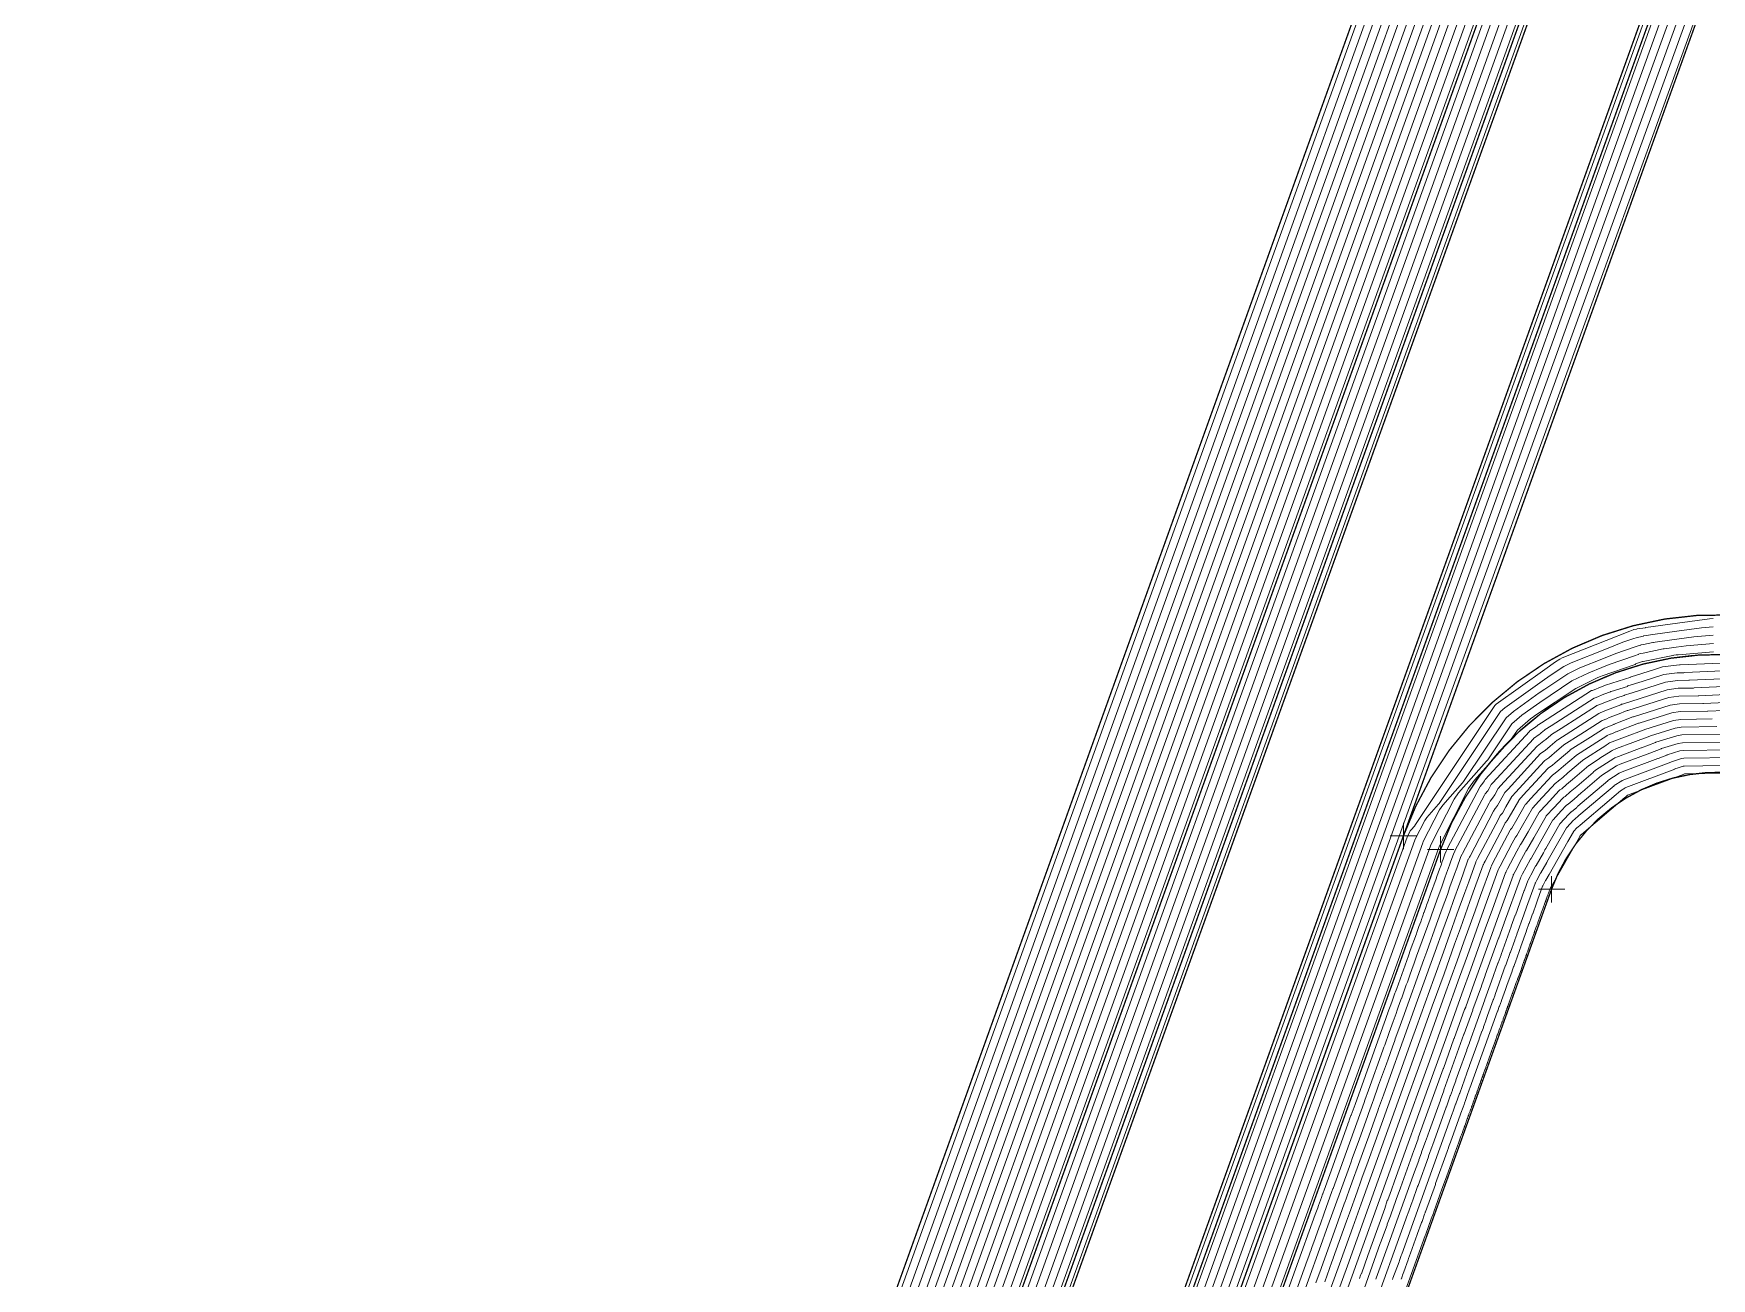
# Model space of a CAD drawing. Extents: x 358458 to 361663, y 818350 to 821723.
# Drawn here: x 360338.6 to 360465.8, y 821177.7 to 821272 of the extents above; entities that cross this region are included whole.
import ezdxf

# ---------------------------------------------------------------- set-up
doc = ezdxf.new("R2010")
doc.units = 0
doc.header["$MEASUREMENT"] = 0
doc.linetypes.add('solid', pattern=[0])
for name, color, linetype, lineweight in [('DAM 1', 7, 'solid', 9), ('DAM 2', 7, 'solid', 9), ('DESIGN_Contours', 7, 'solid', 18), ('FREEBOARD', 7, 'solid', 9), ('WATER LEVEL STRING', 7, 'solid', 9)]:
    doc.layers.add(name, color=color, linetype=linetype, lineweight=lineweight)

# ---------------------------------------------------------------- blocks, each defined once
blk = doc.blocks.new('CCAD_POINT_CROSS')
at = {"linetype": 'solid'}
for p, q in [((-1, 0), (1, 0)), ((0, -1), (0, 1))]:
    blk.add_line(p, q, dxfattribs=at)
for tag in ['POINT_NUMBER', 'POINT_CODE', 'POINT_HEIGHT']:
    blk.add_attdef(tag, (0, 0), '', height=1)

msp = doc.modelspace()

# ---------------------------------------------------------------- linework, layer by layer
at = {"layer": 'DAM 1', "color": 7, "linetype": 'solid', "lineweight": 9, "const_width": 0.1, "elevation": 198.7}
for points in [[(360368.61, 821539.87), (360465.78, 821285.96), (360156.62, 820426.67), (359983.96, 820537.36, -0.3492), (359973.77, 820567.23), (360321.06, 821539.34, -0.696308), (360368.61, 821539.87)], [(360326.71, 821537.32), (359979.42, 820565.21, 0.3492), (359987.2, 820542.41), (360130.33, 820450.65, 0.481673), (360158.98, 820460.39), (360454.49, 821281.76, 0.179606), (360454.35, 821295.68), (360361.89, 821537.3, 0.696589), (360326.71, 821537.32)]]:
    msp.add_lwpolyline(points, format="xyb", dxfattribs=at)
at = {"layer": 'DAM 2', "color": 7, "linetype": 'solid', "lineweight": 9, "const_width": 0.1}
for points, elevation in [([(360442.49, 821211.21), (360166.97, 820445.43, 0.35501), (360177.54, 820415.26), (360327.72, 820322.85, 0.476753), (360370.23, 820337.79), (360588.44, 820949, 0.181487), (360588.22, 820962.35), (360489.93, 821211.92, 0.69188), (360442.49, 821211.21)], 197.52), ([(360453.72, 821207.17), (360178.21, 820441.38, 0.35501), (360183.8, 820425.42), (360333.97, 820333.01, 0.476753), (360358.98, 820341.81), (360577.19, 820953.01, 0.181487), (360577.11, 820957.97), (360478.82, 821207.54, 0.69188), (360453.72, 821207.17)], 193.59)]:
    msp.add_lwpolyline(points, format="xyb", dxfattribs=dict(at, elevation=elevation))
at = {"layer": 'DAM 2', "color": 7, "lineweight": 0}
for p in [(360442.49, 821211.21, 197.52), (360453.72, 821207.17, 193.59)]:
    msp.add_point(p, dxfattribs=at)
at = {"layer": 'DESIGN_Contours', "color": 1, "linetype": 'solid', "lineweight": 9}
for points, elevation in [([(360465.38, 821285.96), (360273.12, 820751.57), (360157.19, 820429.34), (360151.28, 820437.19), (360151.28, 820437.19), (360153.34, 820437.5), (360155.22, 820438.38), (360156.78, 820439.76), (360158.06, 820458.09), (360159.16, 820459.85), (360159.35, 820460.31), (360270.17, 820768.33), (360454.84, 821281.64)], 198.8), ([(360158.45, 820493.27), (360443.55, 821285.7)], 194.8), ([(360199.25, 820603.11), (360444.68, 821285.29)], 195.2), ([(360219.64, 820658.04), (360445.24, 821285.09)], 195.4), ([(360240.04, 820712.96), (360445.81, 821284.89)], 195.6), ([(360260.44, 820767.88), (360446.37, 821284.68)], 195.8), ([(360153.12, 820462.5), (360342.03, 820987.57), (360448.63, 821283.87)], 196.6), ([(360153.69, 820462.3), (360362.43, 821042.49), (360449.2, 821283.67)], 196.8), ([(360154.82, 820461.89), (360403.22, 821152.34), (360450.32, 821283.26)], 197.2), ([(360301.23, 820877.73), (360447.5, 821284.28)], 196.2), ([(360321.63, 820932.65), (360448.07, 821284.07)], 196.4), ([(360155.38, 820461.69), (360423.62, 821207.26), (360450.89, 821283.06)], 197.4), ([(360155.94, 820461.48), (360444.02, 821262.18), (360451.45, 821282.85)], 197.6), ([(360158.2, 820460.67), (360372.45, 821056.16), (360453.71, 821282.04)], 198.4), ([(360193.45, 820563.95), (360452.02, 821282.65)], 197.8), ([(360465.65, 821283.18), (360460.35, 821268.54), (360223.24, 820609.51)], 198.4), ([(360312.78, 820892.09), (360453.15, 821282.24)], 198.2), ([(360158.77, 820460.47), (360432.11, 821220.24), (360454.28, 821281.84)], 198.6), ([(360464.3, 821281.21), (360174.79, 820476.53)], 198.6), ([(360465.56, 821281.15), (360456.4, 821255.87), (360271.69, 820742.48)], 198.2), ([(360465.38, 821277.11), (360448.51, 821230.53), (360368.6, 821008.43), (360164.3, 820440.58)], 197.8), ([(360465.29, 821275.08), (360444.56, 821217.86), (360417.05, 821141.4), (360166.05, 820443.76)], 197.6), ([(360465.96, 821227.69), (360465.69, 821227.67), (360463.26, 821227.34), (360460.88, 821227.01), (360460.87, 821227.01), (360460.85, 821227.01), (360460.85, 821227.01), (360460.84, 821226.99), (360460.22, 821226.91), (360460.16, 821226.89), (360459.97, 821226.86), (360459.91, 821226.83), (360459.65, 821226.74), (360457.86, 821226.03), (360454.53, 821224.71), (360454.35, 821224.62), (360454.01, 821224.4), (360453.21, 821223.82), (360449.53, 821221.2), (360449.43, 821221.11), (360443.36, 821212), (360443.35, 821211.98), (360443.06, 821211.66), (360443.01, 821211.59), (360442.78, 821211.13), (360442.77, 821211.11), (360194.81, 820521.9)], 197.4), ([(360465.97, 821227.06), (360465.1, 821226.99), (360463.23, 821226.73), (360461.41, 821226.48), (360461.4, 821226.48), (360460.89, 821226.41), (360460.71, 821226.38), (360460.7, 821226.38), (360460.69, 821226.37), (360460.68, 821226.37), (360460.67, 821226.35), (360460.13, 821226.24), (360459.95, 821226.18), (360459.12, 821225.89), (360457.75, 821225.35), (360455.2, 821224.34), (360454.65, 821224.07), (360453.62, 821223.38), (360453, 821222.94), (360450.18, 821220.92), (360449.85, 821220.64), (360445.21, 821213.66), (360445.16, 821213.61), (360444.26, 821212.6), (360444.12, 821212.39), (360443.39, 821210.97), (360443.36, 821210.89), (360253.4, 820682.91)], 197.2), ([(360465.99, 821225.8), (360463.92, 821225.63), (360463.18, 821225.53), (360462.46, 821225.43), (360462.46, 821225.43), (360462.26, 821225.4), (360462.19, 821225.39), (360462.19, 821225.39), (360462.17, 821225.39), (360460.67, 821225.08), (360460.45, 821225.04), (360460.3, 821224.99), (360460.3, 821224.98), (360460.28, 821224.96), (360460.02, 821224.87), (360458.08, 821224.2), (360457.54, 821223.99), (360456.55, 821223.59), (360455.26, 821222.96), (360452.82, 821221.33), (360452.58, 821221.16), (360451.48, 821220.37), (360450.7, 821219.71), (360448.9, 821216.99), (360448.79, 821216.87), (360446.67, 821214.49), (360446.33, 821213.99), (360444.61, 821210.64), (360444.55, 821210.47), (360370.6, 821004.91)], 196.8), ([(360466, 821225.16), (360463.33, 821224.95), (360463.16, 821224.93), (360462.99, 821224.91), (360462.99, 821224.91), (360462.94, 821224.9), (360462.93, 821224.9), (360462.93, 821224.9), (360462.92, 821224.9), (360460.66, 821224.44), (360460.61, 821224.43), (360460.09, 821224.25), (360460.08, 821224.23), (360460.08, 821224.23), (360460.06, 821224.22), (360457.55, 821223.35), (360457.44, 821223.3), (360457.22, 821223.22), (360455.56, 821222.4), (360452.42, 821220.31), (360452.37, 821220.27), (360452.13, 821220.1), (360451.13, 821219.24), (360450.74, 821218.66), (360450.6, 821218.49), (360447.87, 821215.43), (360447.43, 821214.8), (360445.23, 821210.47), (360445.15, 821210.25), (360429.19, 821165.92)], 196.6), ([(360467.76, 821224.37), (360463.48, 821224.19), (360463.41, 821224.18), (360463.19, 821224.17), (360462.12, 821224.03), (360461.44, 821223.81), (360461.44, 821223.81), (360459.75, 821223.27), (360459.74, 821223.27), (360459.73, 821223.25), (360457.82, 821222.65), (360457.77, 821222.62), (360457.76, 821222.62), (360457.55, 821222.54), (360456.83, 821222.25), (360456.77, 821222.23), (360456.76, 821222.23), (360452.95, 821219.79), (360452.75, 821219.66), (360452.71, 821219.63), (360452.71, 821219.63), (360452.6, 821219.54), (360452.56, 821219.51), (360452.53, 821219.48), (360452.06, 821219.15), (360452.06, 821219.14), (360448.7, 821215.48), (360448.65, 821215.43), (360448.63, 821215.4), (360448.63, 821215.4), (360448.56, 821215.28), (360448.52, 821215.21), (360448.3, 821214.95), (360448.3, 821214.95), (360448.28, 821214.91), (360445.83, 821210.28), (360445.83, 821210.26), (360445.72, 821210.05), (360445.72, 821210.05), (360445.72, 821210.05), (360445.64, 821209.82), (360445.59, 821209.69), (360445.5, 821209.44), (360445.44, 821209.28), (360445.34, 821209), (360445.23, 821208.69), (360445.03, 821208.13), (360444.97, 821207.97), (360444.55, 821206.79), (360444.47, 821206.57), (360444.39, 821206.37), (360444.38, 821206.33), (360444.34, 821206.21), (360444.25, 821205.96), (360444.22, 821205.87), (360444.06, 821205.44), (360444.06, 821205.43), (360444.04, 821205.4), (360443.96, 821205.16), (360443.93, 821205.07), (360443.91, 821205.04), (360443.9, 821205), (360443.89, 821204.96), (360443.8, 821204.71), (360443.67, 821204.35), (360443.53, 821203.96), (360443.5, 821203.89), (360443.47, 821203.8), (360443.01, 821202.52), (360442.9, 821202.2), (360442.87, 821202.13), (360441.98, 821199.65), (360441.88, 821199.39), (360441.88, 821199.38), (360441.85, 821199.29), (360441.6, 821198.6), (360441.48, 821198.27), (360441.44, 821198.16), (360441.32, 821197.83), (360441.31, 821197.8), (360441.21, 821197.51), (360441.18, 821197.44), (360441.18, 821197.44), (360441.15, 821197.36), (360441.1, 821197.22), (360441.05, 821197.09), (360438.82, 821190.86), (360438.52, 821190.03), (360438.51, 821190.01), (360438.44, 821189.82), (360438.41, 821189.74), (360438.38, 821189.65), (360438.35, 821189.57), (360438.28, 821189.38), (360438.27, 821189.35), (360436.9, 821185.53), (360436.48, 821184.36), (360436.4, 821184.15), (360436.38, 821184.08), (360436.36, 821184.04), (360436.27, 821183.8), (360436.06, 821183.19), (360436.05, 821183.18), (360435.99, 821183.02), (360435.86, 821182.63), (360435.81, 821182.51), (360185.44, 820486.61)], 196.4), ([(360467.81, 821223.77), (360463.83, 821223.6), (360463.76, 821223.59), (360463.24, 821223.58), (360462.24, 821223.45), (360460.6, 821222.93), (360460.59, 821222.92), (360459.5, 821222.58), (360459.49, 821222.57), (360459.48, 821222.55), (360458.25, 821222.16), (360458.21, 821222.15), (360458.18, 821222.14), (360457.68, 821221.95), (360457.1, 821221.72), (360456.96, 821221.66), (360456.94, 821221.65), (360453.7, 821219.57), (360453.23, 821219.27), (360453.19, 821219.24), (360453.19, 821219.24), (360452.94, 821219.03), (360452.85, 821218.96), (360452.78, 821218.9), (360452.35, 821218.59), (360452.34, 821218.58), (360449.27, 821215.24), (360449.17, 821215.13), (360449.15, 821215.1), (360449.15, 821215.1), (360448.98, 821214.81), (360448.89, 821214.64), (360448.69, 821214.41), (360448.68, 821214.4), (360448.63, 821214.3), (360446.4, 821210.08), (360446.38, 821210.04), (360446.29, 821209.85), (360446.28, 821209.84), (360446.28, 821209.84), (360446.09, 821209.3), (360445.98, 821209), (360445.76, 821208.4), (360445.63, 821208.03), (360445.39, 821207.35), (360445.12, 821206.61), (360444.64, 821205.29), (360444.51, 821204.9), (360443.49, 821202.09), (360443.3, 821201.56), (360443.13, 821201.09), (360443.1, 821201.01), (360443, 821200.72), (360442.79, 821200.13), (360442.71, 821199.91), (360442.34, 821198.87), (360442.33, 821198.87), (360442.3, 821198.78), (360442.1, 821198.23), (360442.02, 821198), (360441.99, 821197.92), (360441.96, 821197.83), (360441.93, 821197.75), (360441.71, 821197.14), (360441.41, 821196.3), (360441.07, 821195.35), (360441.01, 821195.2), (360440.93, 821194.98), (360439.84, 821191.94), (360439.57, 821191.18), (360439.51, 821191.01), (360437.38, 821185.11), (360437.16, 821184.48), (360437.15, 821184.46), (360437.07, 821184.25), (360436.48, 821182.6), (360436.2, 821181.81), (360436.1, 821181.55), (360435.82, 821180.76), (360435.79, 821180.69), (360435.55, 821180.02), (360435.49, 821179.85), (360435.49, 821179.84), (360435.42, 821179.66), (360435.31, 821179.34), (360435.19, 821179.01), (360429.86, 821164.2)], 196.2), ([(360467.91, 821222.58), (360464.53, 821222.43), (360464.47, 821222.42), (360463.33, 821222.41), (360462.48, 821222.29), (360459.09, 821221.21), (360459.03, 821221.19), (360458.99, 821221.17), (360458.99, 821221.17), (360458.97, 821221.15), (360457.96, 821220.77), (360457.64, 821220.64), (360457.35, 821220.53), (360457.3, 821220.49), (360455.19, 821219.14), (360454.19, 821218.5), (360454.15, 821218.48), (360454.15, 821218.47), (360453.61, 821218.02), (360453.42, 821217.85), (360453.27, 821217.72), (360452.93, 821217.48), (360452.89, 821217.46), (360450.43, 821214.77), (360450.21, 821214.53), (360450.19, 821214.51), (360450.19, 821214.51), (360449.83, 821213.87), (360449.62, 821213.51), (360449.46, 821213.32), (360449.45, 821213.3), (360449.33, 821213.09), (360447.54, 821209.69), (360447.5, 821209.61), (360447.42, 821209.45), (360447.41, 821209.44), (360447.41, 821209.44), (360446.99, 821208.26), (360446.76, 821207.62), (360446.29, 821206.31), (360446, 821205.52), (360445.48, 821204.06), (360444.9, 821202.46), (360443.87, 821199.6), (360443.57, 821198.77), (360441.39, 821192.7), (360440.98, 821191.56), (360440.61, 821190.55), (360440.55, 821190.36), (360440.32, 821189.74), (360439.86, 821188.46), (360439.69, 821187.98), (360438.89, 821185.75), (360438.89, 821185.74), (360438.81, 821185.54), (360438.39, 821184.35), (360438.21, 821183.86), (360438.15, 821183.69), (360438.08, 821183.49), (360438.01, 821183.32), (360437.55, 821182.02), (360436.89, 821180.19), (360436.15, 821178.14), (360436.03, 821177.81), (360435.86, 821177.34)], 195.8), ([(360467.96, 821221.98), (360464.88, 821221.84), (360464.83, 821221.84), (360463.37, 821221.82), (360462.6, 821221.71), (360459.51, 821220.73), (360459.46, 821220.71), (360458.73, 821220.43), (360458.72, 821220.42), (360458.71, 821220.41), (360458.1, 821220.18), (360457.91, 821220.1), (360457.55, 821219.96), (360457.48, 821219.92), (360455.94, 821218.93), (360454.66, 821218.11), (360454.64, 821218.09), (360454.63, 821218.09), (360453.95, 821217.51), (360453.71, 821217.3), (360453.51, 821217.14), (360453.21, 821216.92), (360453.17, 821216.89), (360451, 821214.53), (360450.73, 821214.23), (360450.71, 821214.21), (360450.71, 821214.21), (360450.25, 821213.41), (360449.99, 821212.94), (360449.85, 821212.78), (360449.83, 821212.75), (360449.69, 821212.48), (360448.11, 821209.5), (360448.05, 821209.39), (360447.98, 821209.25), (360447.98, 821209.23), (360447.98, 821209.23), (360447.44, 821207.74), (360447.15, 821206.93), (360446.55, 821205.27), (360446.19, 821204.26), (360445.52, 821202.41), (360444.79, 821200.38), (360443.49, 821196.75), (360443.11, 821195.71), (360440.34, 821188.01), (360439.82, 821186.56), (360439.35, 821185.27), (360439.27, 821185.04), (360438.98, 821184.24), (360438.4, 821182.62), (360438.18, 821182.01), (360437.17, 821179.19), (360437.16, 821179.18), (360437.07, 821178.92), (360436.53, 821177.41)], 195.6), ([(360468, 821221.38), (360465.23, 821221.26), (360465.18, 821221.25), (360463.42, 821221.23), (360462.72, 821221.13), (360459.93, 821220.24), (360459.89, 821220.23), (360458.46, 821219.69), (360458.44, 821219.67), (360458.44, 821219.66), (360458.24, 821219.59), (360458.18, 821219.56), (360457.74, 821219.39), (360457.66, 821219.34), (360456.68, 821218.71), (360455.14, 821217.73), (360455.12, 821217.71), (360455.11, 821217.7), (360454.29, 821217), (360453.99, 821216.75), (360453.76, 821216.55), (360453.5, 821216.37), (360453.45, 821216.33), (360451.58, 821214.29), (360451.25, 821213.93), (360451.23, 821213.91), (360451.23, 821213.91), (360450.68, 821212.94), (360450.35, 821212.37), (360450.23, 821212.23), (360450.21, 821212.21), (360450.04, 821211.88), (360448.68, 821209.3), (360448.61, 821209.17), (360448.55, 821209.05), (360448.54, 821209.03), (360448.54, 821209.03), (360447.89, 821207.22), (360447.53, 821206.24), (360446.81, 821204.22), (360446.37, 821203.01), (360445.57, 821200.76), (360444.68, 821198.3), (360443.1, 821193.91), (360442.64, 821192.64), (360439.29, 821183.31), (360438.66, 821181.55), (360438.09, 821180), (360437.99, 821179.72), (360437.65, 821178.75), (360436.94, 821176.79)], 195.4), ([(360468.05, 821220.78), (360465.58, 821220.67), (360465.54, 821220.67), (360463.46, 821220.64), (360462.84, 821220.55), (360460.36, 821219.76), (360460.32, 821219.75), (360458.62, 821219.1), (360458.6, 821219.1), (360458.38, 821219.01), (360458.19, 821218.94), (360458.18, 821218.93), (360458.17, 821218.92), (360457.93, 821218.82), (360457.84, 821218.76), (360457.43, 821218.5), (360455.62, 821217.34), (360455.6, 821217.33), (360455.59, 821217.32), (360454.62, 821216.5), (360454.28, 821216.2), (360454, 821215.97), (360453.79, 821215.81), (360453.73, 821215.77), (360452.16, 821214.06), (360451.77, 821213.63), (360451.76, 821213.62), (360451.75, 821213.61), (360451.1, 821212.47), (360450.72, 821211.8), (360450.62, 821211.69), (360450.59, 821211.66), (360450.39, 821211.27), (360449.25, 821209.11), (360449.17, 821208.95), (360449.12, 821208.85), (360449.11, 821208.83), (360449.11, 821208.83), (360448.34, 821206.7), (360447.92, 821205.54), (360447.07, 821203.18), (360446.56, 821201.75), (360445.61, 821199.11), (360444.57, 821196.22), (360442.71, 821191.06), (360442.18, 821189.57), (360438.24, 821178.62), (360437.49, 821176.55)], 195.2), ([(360466.6, 821218.91), (360463.6, 821218.87), (360463.21, 821218.81), (360461.63, 821218.31), (360461.6, 821218.3), (360460.53, 821217.9), (360460.52, 821217.89), (360458.79, 821217.24), (360458.51, 821217.13), (360458.44, 821217.09), (360458.44, 821217.08), (360457.04, 821216.19), (360457.02, 821216.17), (360456.9, 821216.07), (360456.9, 821216.07), (360456.87, 821216.02), (360455.64, 821214.97), (360455.14, 821214.55), (360454.74, 821214.21), (360454.65, 821214.14), (360454.57, 821214.08), (360453.89, 821213.34), (360453.32, 821212.73), (360453.32, 821212.72), (360453.31, 821212.72), (360452.37, 821211.06), (360451.82, 821210.1), (360451.78, 821210.05), (360451.74, 821210.01), (360451.45, 821209.45), (360450.96, 821208.52), (360450.84, 821208.3), (360450.82, 821208.26), (360450.8, 821208.22), (360450.8, 821208.22), (360449.69, 821205.15), (360449.09, 821203.47), (360447.86, 821200.05), (360447.22, 821198.26), (360447.21, 821198.24), (360447.14, 821198.1), (360447.14, 821198.08), (360447.13, 821198.06), (360446.34, 821195.86), (360446.32, 821195.83), (360445.52, 821193.59), (360445.5, 821193.55), (360443.62, 821188.31), (360443.6, 821188.25), (360443.3, 821187.41), (360443.28, 821187.36), (360442.27, 821184.54), (360441.94, 821183.64), (360441.92, 821183.57), (360441.53, 821182.49), (360441.5, 821182.42), (360441.27, 821181.77), (360441.25, 821181.71), (360440.76, 821180.37), (360440.74, 821180.31), (360439.05, 821175.59)], 194.6), ([(360466.25, 821219.5), (360463.55, 821219.46), (360463.09, 821219.39), (360461.21, 821218.8), (360461.18, 821218.78), (360459.89, 821218.3), (360459.88, 821218.29), (360458.65, 821217.83), (360458.32, 821217.7), (360458.23, 821217.65), (360458.23, 821217.64), (360457.39, 821217.11), (360457.37, 821217.08), (360457.36, 821217.07), (360456.57, 821216.56), (360456.57, 821216.56), (360456.55, 821216.55), (360455.3, 821215.48), (360454.85, 821215.1), (360454.49, 821214.79), (360454.36, 821214.7), (360454.29, 821214.65), (360453.31, 821213.58), (360452.8, 821213.03), (360452.8, 821213.02), (360452.79, 821213.02), (360451.95, 821211.53), (360451.45, 821210.67), (360451.39, 821210.6), (360451.36, 821210.56), (360451.09, 821210.06), (360450.39, 821208.72), (360450.28, 821208.52), (360450.25, 821208.45), (360450.23, 821208.42), (360450.23, 821208.42), (360449.24, 821205.66), (360448.7, 821204.16), (360447.6, 821201.1), (360446.93, 821199.24), (360445.7, 821195.82), (360444.35, 821192.07), (360441.94, 821185.38), (360441.45, 821184.02), (360441.41, 821183.91), (360441.3, 821183.63), (360441.27, 821183.56), (360441.08, 821182.96), (360440.12, 821180.3), (360439.79, 821179.4), (360439.3, 821178.02), (360439.29, 821178.02), (360439.24, 821177.91), (360439.15, 821177.66), (360439.15, 821177.66)], 194.8), ([(360466.96, 821218.33), (360463.65, 821218.28), (360463.33, 821218.23), (360462.05, 821217.83), (360462.03, 821217.82), (360461.16, 821217.49), (360461.16, 821217.49), (360458.93, 821216.65), (360458.7, 821216.56), (360458.65, 821216.53), (360458.64, 821216.52), (360457.51, 821215.8), (360457.5, 821215.79), (360456.27, 821214.74), (360456.24, 821214.7), (360456.23, 821214.69), (360455.97, 821214.47), (360455.43, 821214), (360454.98, 821213.62), (360454.93, 821213.59), (360454.84, 821213.52), (360454.46, 821213.11), (360453.84, 821212.43), (360453.84, 821212.43), (360453.83, 821212.42), (360452.79, 821210.6), (360452.19, 821209.54), (360452.17, 821209.51), (360452.12, 821209.46), (360451.8, 821208.85), (360451.53, 821208.33), (360451.4, 821208.08), (360451.38, 821208.06), (360451.36, 821208.02), (360451.36, 821208.02), (360450.14, 821204.63), (360450.13, 821204.6), (360450.07, 821204.47), (360450.07, 821204.46), (360449.72, 821203.49), (360449.71, 821203.47), (360448.7, 821200.66), (360448.69, 821200.64), (360448.41, 821199.84), (360448.4, 821199.81), (360447.76, 821198.04), (360447.75, 821198.01), (360447.1, 821196.2), (360447.08, 821196.17), (360445.56, 821191.93), (360445.55, 821191.89), (360445.3, 821191.21), (360445.29, 821191.17), (360444.47, 821188.89), (360444.21, 821188.17), (360444.19, 821188.11), (360443.87, 821187.24), (360443.85, 821187.18), (360443.66, 821186.66), (360443.65, 821186.61), (360443.26, 821185.53), (360443.24, 821185.47), (360441.87, 821181.67), (360441.84, 821181.6), (360441.49, 821180.61), (360441.46, 821180.54), (360440.43, 821177.67), (360440.4, 821177.6)], 194.4), ([(360467.31, 821217.74), (360463.69, 821217.69), (360463.45, 821217.66), (360462.48, 821217.35), (360462.46, 821217.34), (360461.8, 821217.09), (360461.79, 821217.09), (360459.07, 821216.06), (360458.9, 821215.99), (360458.85, 821215.97), (360458.85, 821215.96), (360457.99, 821215.41), (360457.98, 821215.4), (360456.69, 821214.3), (360456.69, 821214.3), (360455.72, 821213.47), (360455.71, 821213.47), (360455.71, 821213.47), (360455.71, 821213.47), (360455.7, 821213.46), (360455.63, 821213.38), (360455.23, 821213.04), (360455.22, 821213.03), (360455.12, 821212.96), (360455.04, 821212.87), (360454.36, 821212.13), (360454.36, 821212.13), (360454.35, 821212.12), (360453.29, 821210.26), (360453.29, 821210.25), (360453.22, 821210.15), (360453.21, 821210.14), (360453.21, 821210.13), (360453.11, 821209.94), (360452.56, 821208.97), (360452.55, 821208.97), (360452.51, 821208.91), (360452.15, 821208.24), (360452.09, 821208.13), (360451.95, 821207.86), (360451.95, 821207.86), (360451.93, 821207.81), (360451.93, 821207.81), (360451.7, 821207.18), (360451.66, 821207.1), (360451.65, 821207.07), (360450.98, 821205.21), (360450.97, 821205.2), (360450.67, 821204.37), (360450.67, 821204.35), (360449.9, 821202.21), (360449.89, 821202.19), (360449.67, 821201.59), (360449.66, 821201.57), (360449.18, 821200.21), (360449.17, 821200.19), (360448.67, 821198.81), (360448.66, 821198.79), (360447.5, 821195.56), (360447.49, 821195.53), (360447.31, 821195.01), (360447.29, 821194.98), (360446.67, 821193.25), (360446.47, 821192.69), (360446.46, 821192.65), (360446.22, 821191.98), (360446.2, 821191.94), (360446.06, 821191.54), (360446.04, 821191.5), (360445.75, 821190.68), (360445.73, 821190.64), (360444.69, 821187.74), (360444.67, 821187.69), (360444.4, 821186.93), (360444.38, 821186.88), (360443.6, 821184.7), (360443.57, 821184.64), (360443.17, 821183.52), (360443.15, 821183.46), (360442.83, 821182.57), (360442.81, 821182.51), (360437.2, 821166.93)], 194.2), ([(360468.38, 821215.99), (360463.83, 821215.92), (360463.81, 821215.92), (360463.75, 821215.9), (360463.75, 821215.9), (360463.71, 821215.88), (360463.71, 821215.88), (360459.49, 821214.29), (360459.48, 821214.29), (360459.48, 821214.29), (360459.48, 821214.29), (360459.42, 821214.25), (360459.42, 821214.25), (360459.34, 821214.18), (360459.34, 821214.18), (360459.28, 821214.13), (360459.28, 821214.13), (360455.99, 821211.32), (360455.99, 821211.32), (360455.96, 821211.29), (360455.95, 821211.29), (360455.9, 821211.24), (360455.9, 821211.24), (360455.83, 821211.11), (360455.83, 821211.11), (360453.69, 821207.35), (360453.69, 821207.35), (360453.65, 821207.28), (360453.64, 821207.28), (360453.62, 821207.23), (360453.62, 821207.23), (360453.61, 821207.21), (360453.61, 821207.21), (360453.61, 821207.21), (360453.61, 821207.21), (360453.55, 821207.05), (360453.55, 821207.04), (360453.53, 821206.99), (360453.53, 821206.99), (360453.48, 821206.86), (360453.48, 821206.86), (360453.47, 821206.82), (360453.47, 821206.82), (360453.44, 821206.73), (360453.44, 821206.73), (360453.41, 821206.65), (360453.4, 821206.64), (360453.33, 821206.44), (360453.33, 821206.44), (360453.32, 821206.41), (360453.32, 821206.41), (360453.28, 821206.3), (360453.27, 821206.26), (360453.27, 821206.26), (360453.25, 821206.22), (360453.25, 821206.22), (360453.24, 821206.19), (360453.24, 821206.19), (360453.22, 821206.14), (360453.22, 821206.13), (360453.16, 821205.95), (360453.16, 821205.95), (360453.14, 821205.9), (360453.14, 821205.9), (360453.09, 821205.76), (360453.09, 821205.76), (360453.06, 821205.69), (360453.06, 821205.69), (360453.04, 821205.63), (360453.04, 821205.63), (360452.69, 821204.65), (360452.69, 821204.64), (360452.67, 821204.61), (360452.67, 821204.6), (360452.63, 821204.49), (360452.62, 821204.48), (360452.61, 821204.43), (360452.61, 821204.43), (360452.59, 821204.38), (360452.59, 821204.37), (360452.46, 821204.03), (360452.45, 821203.98), (360452.44, 821203.97), (360452.43, 821203.93), (360452.42, 821203.92), (360452.41, 821203.89), (360452.41, 821203.88), (360452.4, 821203.87), (360452.4, 821203.85), (360452.26, 821203.45), (360452.25, 821203.44), (360452.13, 821203.09), (360452.13, 821203.09), (360452.12, 821203.08), (360452.12, 821203.06), (360452.08, 821202.97), (360452.08, 821202.96), (360452.07, 821202.94), (360452.03, 821202.82), (360452.02, 821202.81), (360451.94, 821202.57), (360451.91, 821202.5), (360451.91, 821202.48), (360451.85, 821202.33), (360451.84, 821202.29), (360451.83, 821202.26), (360451.82, 821202.25), (360451.82, 821202.24), (360451.82, 821202.23), (360451.81, 821202.2), (360451.77, 821202.11), (360451.77, 821202.1), (360451.77, 821202.09), (360451.76, 821202.08), (360451.67, 821201.83), (360451.67, 821201.81), (360451.66, 821201.79), (360451.65, 821201.77), (360451.61, 821201.65), (360451.6, 821201.64), (360451.6, 821201.63), (360451.6, 821201.62), (360451.52, 821201.41), (360451.52, 821201.4), (360451.43, 821201.16), (360451.43, 821201.14), (360451.18, 821200.45), (360451.17, 821200.43), (360451.11, 821200.26), (360451.05, 821200.11), (360451.05, 821200.09), (360450.94, 821199.8), (360450.76, 821199.29), (360450.75, 821199.26), (360450.74, 821199.24), (360450.62, 821198.89), (360450.59, 821198.83), (360450.58, 821198.8), (360450.51, 821198.61), (360450.47, 821198.48), (360450.46, 821198.45), (360450.44, 821198.41), (360450.42, 821198.34), (360450.42, 821198.34), (360450.4, 821198.3), (360450.39, 821198.28), (360450.39, 821198.26), (360450.37, 821198.21), (360450.37, 821198.21), (360450.36, 821198.17), (360450.35, 821198.16), (360450.34, 821198.13), (360450.33, 821198.11), (360450.32, 821198.08), (360450.32, 821198.07), (360450.31, 821198.03), (360450.3, 821198.02), (360450.3, 821198.01), (360450.29, 821197.98), (360450.28, 821197.95), (360450.27, 821197.93), (360450.27, 821197.93), (360450.25, 821197.87), (360450.24, 821197.85), (360450.24, 821197.85), (360450.23, 821197.82), (360450.23, 821197.81), (360450.23, 821197.81), (360450.17, 821197.66), (360450.17, 821197.66), (360450.1, 821197.47), (360450.09, 821197.43), (360450.08, 821197.42), (360450.06, 821197.34), (360450.04, 821197.28), (360450.02, 821197.23), (360449.99, 821197.16), (360449.98, 821197.11), (360449.96, 821197.08), (360449.95, 821197.04), (360449.92, 821196.95), (360449.91, 821196.93), (360449.91, 821196.93), (360449.85, 821196.75), (360449.78, 821196.58), (360449.73, 821196.44), (360449.72, 821196.41), (360449.62, 821196.12), (360449.61, 821196.1), (360449.47, 821195.71), (360449.46, 821195.67), (360449.45, 821195.67), (360449.44, 821195.62), (360449.33, 821195.31), (360449.27, 821195.14), (360449.25, 821195.11), (360449.25, 821195.1), (360449.18, 821194.89), (360449.16, 821194.85), (360449.16, 821194.85), (360449.15, 821194.81), (360448.94, 821194.23), (360448.92, 821194.18), (360448.91, 821194.16), (360448.9, 821194.12), (360448.89, 821194.1), (360448.89, 821194.09), (360448.88, 821194.07), (360448.87, 821194.05), (360448.87, 821194.04), (360448.86, 821194.01), (360448.86, 821194), (360448.83, 821193.94), (360448.82, 821193.9), (360448.81, 821193.87), (360448.79, 821193.83), (360448.79, 821193.82), (360448.79, 821193.81), (360448.75, 821193.7), (360448.73, 821193.65), (360448.69, 821193.54), (360448.69, 821193.54), (360448.68, 821193.5), (360448.67, 821193.49), (360448.67, 821193.48), (360448.59, 821193.27), (360448.58, 821193.24), (360448.57, 821193.21), (360448.57, 821193.19), (360448.56, 821193.18), (360448.55, 821193.16), (360448.55, 821193.16), (360448.55, 821193.15), (360448.54, 821193.13), (360448.54, 821193.11), (360448.52, 821193.07), (360448.51, 821193.04), (360448.5, 821193), (360448.5, 821193), (360448.49, 821192.99), (360448.49, 821192.98), (360448.49, 821192.98), (360448.49, 821192.97), (360448.48, 821192.96), (360448.48, 821192.95), (360448.47, 821192.92), (360448.46, 821192.9), (360448.45, 821192.88), (360448.45, 821192.87), (360448.44, 821192.86), (360448.44, 821192.86), (360448.41, 821192.77), (360448.4, 821192.74), (360448.4, 821192.73), (360448.4, 821192.72), (360448.37, 821192.64), (360448.34, 821192.57), (360448.34, 821192.57), (360448.33, 821192.54), (360448.33, 821192.54), (360448.3, 821192.46), (360448.3, 821192.45), (360448.29, 821192.42), (360448.28, 821192.41), (360448.24, 821192.3), (360448.24, 821192.28), (360448.22, 821192.22), (360448.16, 821192.06), (360448.12, 821191.95), (360448.1, 821191.91), (360448.1, 821191.89), (360448.09, 821191.88), (360448.08, 821191.85), (360448.08, 821191.85), (360448.07, 821191.83), (360448.07, 821191.81), (360448.06, 821191.79), (360448.05, 821191.77), (360448.02, 821191.67), (360448, 821191.62), (360448, 821191.61), (360447.99, 821191.58), (360447.98, 821191.56), (360447.98, 821191.56), (360447.96, 821191.51), (360447.96, 821191.5), (360447.94, 821191.47), (360447.94, 821191.46), (360447.94, 821191.44), (360447.93, 821191.42), (360447.91, 821191.36), (360447.9, 821191.36), (360447.9, 821191.34), (360447.89, 821191.31), (360447.85, 821191.21), (360447.85, 821191.2), (360447.85, 821191.2), (360447.83, 821191.14), (360447.81, 821191.09), (360447.79, 821191.04), (360447.78, 821191.02), (360447.78, 821191), (360447.78, 821191), (360447.77, 821190.99), (360447.77, 821190.97), (360447.75, 821190.91), (360447.74, 821190.91), (360447.74, 821190.91), (360447.73, 821190.87), (360447.73, 821190.86), (360447.72, 821190.84), (360447.71, 821190.81), (360447.71, 821190.81), (360447.71, 821190.8), (360447.7, 821190.79), (360447.7, 821190.78), (360447.69, 821190.76), (360447.68, 821190.75), (360447.68, 821190.74), (360447.68, 821190.73), (360447.67, 821190.7), (360447.66, 821190.67), (360447.64, 821190.62), (360447.62, 821190.57), (360447.62, 821190.57), (360447.62, 821190.55), (360447.59, 821190.49), (360447.59, 821190.48), (360447.59, 821190.47), (360447.58, 821190.46), (360447.54, 821190.35), (360447.52, 821190.29), (360447.5, 821190.24), (360447.46, 821190.13), (360447.46, 821190.12), (360447.45, 821190.11), (360447.44, 821190.07), (360447.42, 821190.01), (360447.41, 821189.99), (360447.41, 821189.98), (360447.41, 821189.97), (360447.4, 821189.96), (360447.4, 821189.96), (360447.39, 821189.92), (360447.38, 821189.91), (360447.38, 821189.91), (360447.38, 821189.9), (360447.38, 821189.89), (360447.35, 821189.83), (360447.35, 821189.82), (360447.34, 821189.79), (360447.33, 821189.76), (360447.27, 821189.6), (360447.25, 821189.55), (360447.25, 821189.53), (360447.24, 821189.5), (360447.23, 821189.47), (360447.2, 821189.4), (360447.19, 821189.36), (360447.14, 821189.23), (360447.13, 821189.21), (360447.11, 821189.16), (360447.1, 821189.12), (360447.09, 821189.1), (360447.06, 821189), (360447.05, 821188.98), (360446.97, 821188.75), (360446.96, 821188.72), (360446.89, 821188.54), (360446.85, 821188.44), (360446.72, 821188.07), (360446.71, 821188.03), (360446.7, 821188.01), (360446.69, 821187.99), (360446.57, 821187.65), (360446.55, 821187.6), (360446, 821186.07), (360445.68, 821185.17), (360445.41, 821184.44), (360444.79, 821182.71), (360444.76, 821182.62), (360444.6, 821182.18), (360444.19, 821181.02), (360444.15, 821180.92), (360181.63, 820451.24)], 193.6), ([(360468.02, 821216.57), (360463.78, 821216.51), (360463.69, 821216.5), (360463.33, 821216.38), (360463.32, 821216.38), (360463.07, 821216.29), (360463.07, 821216.28), (360459.35, 821214.88), (360459.28, 821214.86), (360459.27, 821214.85), (360459.27, 821214.84), (360458.94, 821214.64), (360458.94, 821214.63), (360458.46, 821214.22), (360458.46, 821214.22), (360458.09, 821213.91), (360458.09, 821213.91), (360455.9, 821212.04), (360455.89, 821212.03), (360455.71, 821211.88), (360455.67, 821211.85), (360455.38, 821211.54), (360455.38, 821211.53), (360454.96, 821210.79), (360454.96, 821210.79), (360453.53, 821208.29), (360453.53, 821208.28), (360453.28, 821207.85), (360453.26, 821207.83), (360453.11, 821207.54), (360453.11, 821207.54), (360453.05, 821207.43), (360453.04, 821207.41), (360453.04, 821207.41), (360453.04, 821207.41), (360452.69, 821206.43), (360452.69, 821206.43), (360452.58, 821206.12), (360452.58, 821206.11), (360452.29, 821205.31), (360452.28, 821205.3), (360452.2, 821205.07), (360452.2, 821205.07), (360452.02, 821204.56), (360452.01, 821204.55), (360451.83, 821204.03), (360451.82, 821204.02), (360451.39, 821202.82), (360451.38, 821202.8), (360451.32, 821202.61), (360451.31, 821202.6), (360451.08, 821201.95), (360451, 821201.74), (360451, 821201.72), (360450.91, 821201.47), (360450.9, 821201.46), (360450.85, 821201.31), (360450.84, 821201.29), (360450.73, 821200.98), (360450.73, 821200.97), (360450.33, 821199.88), (360450.33, 821199.86), (360450.23, 821199.58), (360450.22, 821199.56), (360449.92, 821198.74), (360449.92, 821198.72), (360449.77, 821198.3), (360449.76, 821198.28), (360449.64, 821197.94), (360449.63, 821197.92), (360447.53, 821192.08), (360447.51, 821192.03), (360447.43, 821191.81), (360447.41, 821191.76), (360447.17, 821191.08), (360447.15, 821191.02), (360447.06, 821190.77), (360447.04, 821190.72), (360446.94, 821190.45), (360446.92, 821190.39), (360446.18, 821188.35), (360446.08, 821188.06), (360446.06, 821187.99), (360445.96, 821187.73), (360445.94, 821187.66), (360445.88, 821187.5), (360445.86, 821187.43), (360445.83, 821187.35), (360445.8, 821187.29), (360444.93, 821184.87), (360444.91, 821184.79), (360444.16, 821182.71), (360444.15, 821182.69), (360444.13, 821182.63), (360444.09, 821182.54), (360443.9, 821181.99), (360443.87, 821181.91), (360443.83, 821181.82), (360443.57, 821181.08), (360443.54, 821181), (360443.03, 821179.59), (360442.88, 821179.17), (360442.84, 821179.06), (360442.52, 821178.16), (360442.43, 821177.9), (360442.36, 821177.71), (360442.34, 821177.67), (360442.32, 821177.61)], 193.8)]:
    msp.add_lwpolyline(points, dxfattribs=dict(at, elevation=elevation))
at = {"layer": 'DESIGN_Contours', "color": 5, "linetype": 'solid', "lineweight": 20}
for points, elevation in [([(360178.85, 820548.19), (360444.11, 821285.49)], 195), ([(360280.84, 820822.8), (360446.94, 821284.48)], 196), ([(360154.25, 820462.09), (360382.82, 821097.41), (360449.76, 821283.46)], 197), ([(360253.11, 820728.02), (360452.58, 821282.45)], 198), ([(360465.47, 821279.13), (360452.45, 821243.2), (360320.15, 820875.45)], 198), ([(360465.98, 821226.43), (360464.51, 821226.31), (360463.21, 821226.13), (360461.93, 821225.96), (360461.93, 821225.96), (360461.57, 821225.91), (360461.45, 821225.88), (360461.45, 821225.88), (360461.41, 821225.88), (360460.68, 821225.73), (360460.5, 821225.69), (360460.49, 821225.68), (360460.48, 821225.67), (360460.29, 821225.63), (360459.99, 821225.53), (360458.6, 821225.05), (360457.65, 821224.67), (360455.87, 821223.96), (360454.95, 821223.51), (360453.22, 821222.35), (360452.79, 821222.05), (360450.83, 821220.65), (360450.28, 821220.17), (360447.05, 821215.33), (360446.97, 821215.24), (360445.47, 821213.55), (360445.22, 821213.19), (360444, 821210.8), (360443.96, 821210.68), (360312, 820843.91)], 197), ([(360467.86, 821223.18), (360464.18, 821223.02), (360464.12, 821223.01), (360463.28, 821222.99), (360462.36, 821222.87), (360459.76, 821222.04), (360459.74, 821222.04), (360459.25, 821221.88), (360459.23, 821221.86), (360459.23, 821221.86), (360458.67, 821221.68), (360458.66, 821221.67), (360458.61, 821221.66), (360457.82, 821221.36), (360457.37, 821221.18), (360457.16, 821221.09), (360457.12, 821221.07), (360454.44, 821219.36), (360453.71, 821218.89), (360453.67, 821218.86), (360453.67, 821218.86), (360453.28, 821218.52), (360453.14, 821218.41), (360453.02, 821218.31), (360452.64, 821218.03), (360452.62, 821218.02), (360449.85, 821215), (360449.69, 821214.83), (360449.67, 821214.81), (360449.67, 821214.81), (360449.41, 821214.34), (360449.25, 821214.07), (360449.07, 821213.86), (360449.06, 821213.85), (360448.98, 821213.7), (360446.97, 821209.89), (360446.94, 821209.82), (360446.85, 821209.65), (360446.85, 821209.64), (360446.85, 821209.64), (360446.54, 821208.78), (360446.37, 821208.31), (360446.02, 821207.35), (360445.82, 821206.77), (360445.43, 821205.7), (360445.01, 821204.53), (360444.26, 821202.44), (360444.04, 821201.84), (360442.44, 821197.4), (360442.14, 821196.56), (360441.87, 821195.82), (360441.83, 821195.69), (360441.66, 821195.23), (360441.33, 821194.29), (360441.2, 821193.94), (360440.61, 821192.31), (360440.61, 821192.31), (360440.56, 821192.16), (360440.24, 821191.29), (360440.11, 821190.93), (360440.07, 821190.81), (360440.02, 821190.66), (360439.97, 821190.53), (360439.63, 821189.58), (360439.15, 821188.25), (360438.61, 821186.75), (360438.52, 821186.51), (360438.4, 821186.16), (360436.67, 821181.36), (360436.24, 821180.16), (360436.14, 821179.89), (360432.79, 821170.57)], 196), ([(360465.89, 821220.08), (360463.51, 821220.05), (360462.96, 821219.97), (360460.78, 821219.28), (360460.75, 821219.26), (360459.25, 821218.7), (360459.24, 821218.7), (360458.52, 821218.42), (360458.12, 821218.27), (360458.03, 821218.21), (360458.02, 821218.2), (360457.86, 821218.1), (360457.86, 821218.1), (360457.83, 821218.06), (360456.09, 821216.95), (360456.08, 821216.94), (360456.07, 821216.93), (360454.96, 821215.99), (360454.57, 821215.65), (360454.25, 821215.38), (360454.07, 821215.25), (360454.01, 821215.21), (360452.73, 821213.82), (360452.29, 821213.33), (360452.28, 821213.32), (360452.27, 821213.32), (360451.52, 821212), (360451.09, 821211.24), (360451.01, 821211.14), (360450.98, 821211.11), (360450.74, 821210.66), (360449.82, 821208.91), (360449.72, 821208.73), (360449.68, 821208.65), (360449.67, 821208.63), (360449.67, 821208.63), (360448.79, 821206.18), (360448.31, 821204.85), (360447.34, 821202.14), (360446.75, 821200.5), (360445.66, 821197.47), (360444.46, 821194.14), (360442.33, 821188.22), (360441.71, 821186.51), (360438.15, 821176.6)], 195), ([(360467.67, 821217.16), (360463.74, 821217.1), (360463.57, 821217.08), (360462.9, 821216.86), (360462.89, 821216.86), (360462.44, 821216.69), (360462.43, 821216.69), (360459.21, 821215.47), (360459.09, 821215.42), (360459.06, 821215.41), (360459.06, 821215.4), (360458.47, 821215.03), (360458.46, 821215.02), (360457.57, 821214.26), (360457.57, 821214.26), (360456.91, 821213.69), (360456.9, 821213.69), (360455.8, 821212.75), (360455.8, 821212.75), (360455.47, 821212.47), (360455.39, 821212.41), (360454.87, 821211.84), (360454.86, 821211.83), (360454.08, 821210.47), (360454.08, 821210.46), (360453.37, 821209.22), (360453.37, 821209.21), (360452.91, 821208.42), (360452.88, 821208.38), (360452.61, 821207.86), (360452.61, 821207.86), (360452.5, 821207.65), (360452.48, 821207.62), (360452.48, 821207.61), (360452.48, 821207.61), (360451.83, 821205.82), (360451.83, 821205.82), (360451.62, 821205.24), (360451.62, 821205.23), (360451.09, 821203.76), (360451.09, 821203.75), (360450.94, 821203.33), (360450.93, 821203.32), (360450.6, 821202.39), (360450.59, 821202.37), (360450.25, 821201.42), (360450.24, 821201.41), (360449.45, 821199.19), (360449.44, 821199.16), (360449.31, 821198.81), (360449.3, 821198.79), (360448.87, 821197.6), (360448.74, 821197.21), (360448.73, 821197.19), (360448.56, 821196.73), (360448.55, 821196.7), (360448.45, 821196.42), (360448.44, 821196.4), (360448.24, 821195.83), (360448.23, 821195.8), (360447.51, 821193.81), (360447.5, 821193.78), (360447.31, 821193.26), (360447.3, 821193.22), (360446.76, 821191.72), (360446.75, 821191.68), (360446.47, 821190.91), (360446.45, 821190.87), (360446.23, 821190.26), (360446.22, 821190.21), (360442.37, 821179.5), (360442.33, 821179.41), (360442.19, 821179.02), (360442.16, 821178.92), (360441.7, 821177.67), (360441.67, 821177.57)], 194)]:
    msp.add_lwpolyline(points, dxfattribs=dict(at, elevation=elevation))
at = {"layer": 'FREEBOARD', "color": 7, "linetype": 'solid', "lineweight": 9, "const_width": 0.1}
for points, elevation in [([(360454.35, 821295.68), (360361.89, 821537.3), (360368.61, 821539.87), (360465.78, 821285.96), (360156.62, 820426.67), (360158.98, 820460.39), (360454.49, 821281.76, 0.179606), (360454.35, 821295.68)], 198.7), ([(360454.91, 821295.9), (360362.66, 821536.95), (360368.27, 821539.09), (360465.14, 821285.96), (360157.52, 820430.94), (360159.57, 820460.27), (360455.05, 821281.56, 0.179606), (360454.91, 821295.9)], 198.9)]:
    msp.add_lwpolyline(points, format="xyb", dxfattribs=dict(at, elevation=elevation))
at = {"layer": 'WATER LEVEL STRING', "color": 7, "linetype": 'solid', "lineweight": 9, "const_width": 0.1}
for points, elevation in [([(360329.53, 821536.29), (359982.24, 820564.2, 0.3492), (359988.81, 820544.94), (360131.95, 820453.18, 0.481673), (360156.16, 820461.41), (360451.67, 821282.78, 0.179606), (360451.55, 821294.61), (360359.08, 821536.24, 0.696615), (360329.53, 821536.29)], 197.7), ([(360337.93, 821533.22), (359990.66, 820561.2, 0.3492), (359993.64, 820552.46), (360136.77, 820460.7, 0.481673), (360147.74, 820464.43), (360443.25, 821285.8, 0.179606), (360443.2, 821291.41), (360350.7, 821533.11, 0.696775), (360337.93, 821533.22)], 194.72), ([(360595.11, 820964.52), (360468.96, 821284.79), (360157.93, 820420.28), (360324.57, 820317.74, 0.476753), (360375.88, 820335.78), (360595.33, 820950.46, 0.181487), (360595.11, 820964.52)], 197.57), ([(360445.31, 821210.19), (360169.8, 820444.41, 0.35501), (360179.11, 820417.81), (360329.29, 820325.4, 0.476753), (360367.4, 820338.8), (360585.61, 820950.01, 0.181487), (360585.43, 820961.25), (360487.13, 821210.82, 0.69188), (360445.31, 821210.19)], 196.57)]:
    msp.add_lwpolyline(points, format="xyb", dxfattribs=dict(at, elevation=elevation))
at = {"layer": 'WATER LEVEL STRING', "color": 7, "linetype": 'solid', "lineweight": 9}
for points in [[(360329.53, 821536.29), (359982.24, 820564.2, 0.3492), (359988.81, 820544.94), (360131.95, 820453.18, 0.481673), (360156.16, 820461.41), (360451.67, 821282.78, 0.179606), (360451.55, 821294.61), (360359.08, 821536.24, 0.696615), (360329.53, 821536.29)], [(360445.31, 821210.19), (360169.8, 820444.41, 0.35501), (360179.11, 820417.81), (360329.29, 820325.4, 0.476753), (360367.4, 820338.8), (360585.61, 820950.01, 0.181487), (360585.43, 820961.25), (360487.13, 821210.82, 0.69188), (360445.31, 821210.19)]]:
    msp.add_lwpolyline(points, format="xyb", close=True, dxfattribs=at)
at = {"layer": 'WATER LEVEL STRING', "color": 7, "lineweight": 0}
msp.add_point((360445.31, 821210.19, 196.57), dxfattribs=at)

# ---------------------------------------------------------------- block references
at = {"layer": 'DAM 2', "color": 7, "lineweight": 0}
for p in [(360442.49, 821211.21, 197.52), (360453.72, 821207.17, 193.59)]:
    msp.add_blockref('CCAD_POINT_CROSS', p, dxfattribs=at)
at = {"layer": 'WATER LEVEL STRING', "color": 7, "lineweight": 0}
msp.add_blockref('CCAD_POINT_CROSS', (360445.31, 821210.19, 196.57), dxfattribs=at)

doc.saveas('drawing.dxf')
